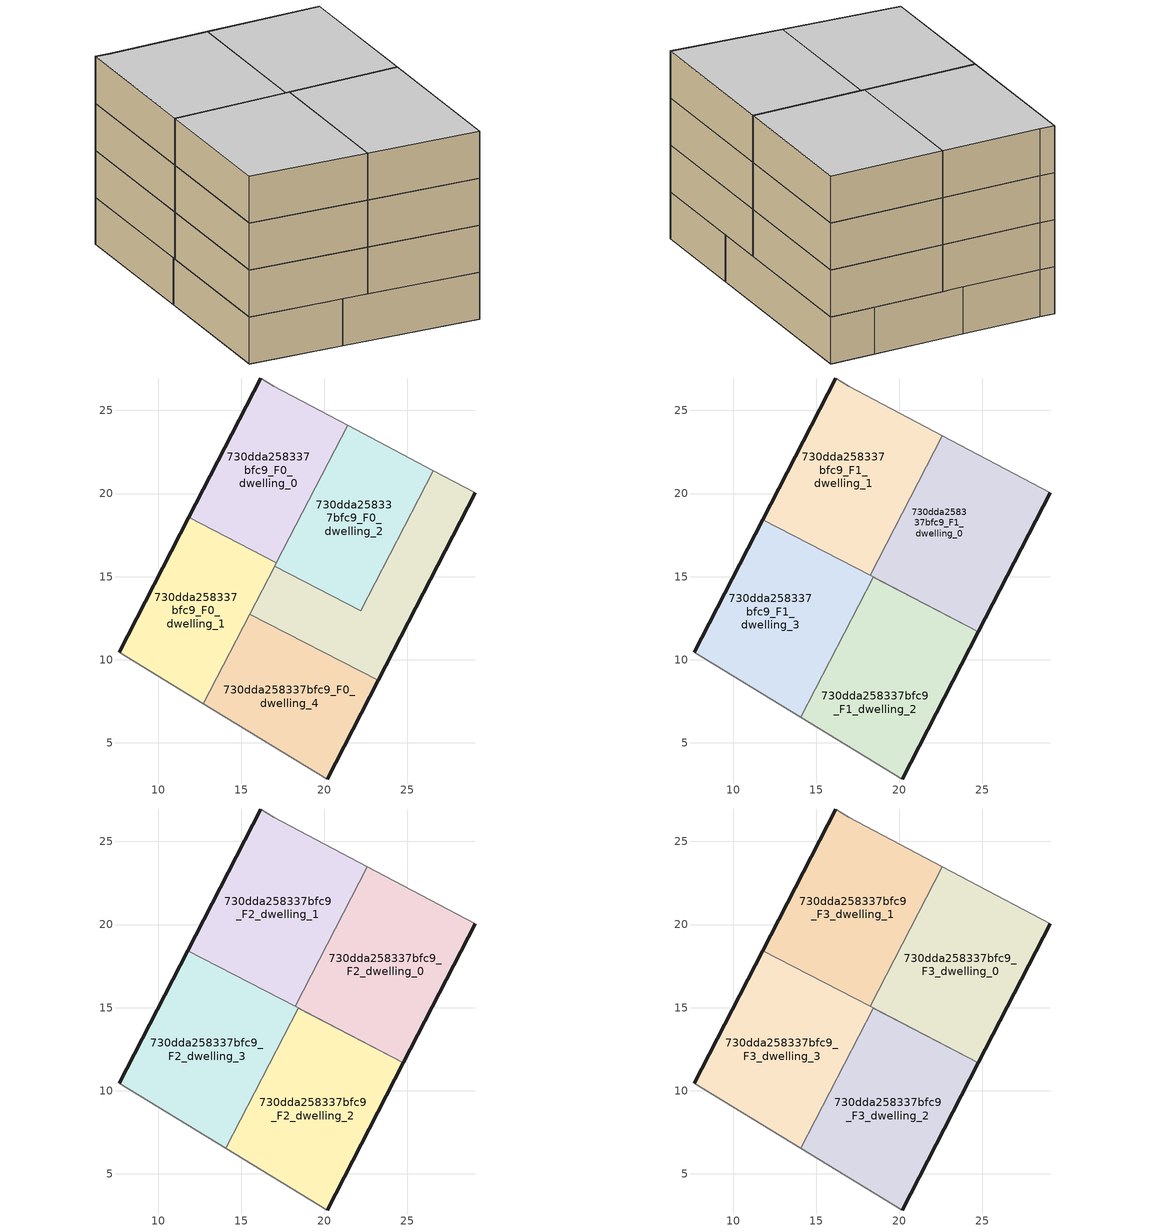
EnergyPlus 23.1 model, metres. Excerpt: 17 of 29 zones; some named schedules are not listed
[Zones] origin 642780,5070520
730dda258337bfc9_F0_dwelling_0
 floor ground (EU_floor_Construction): 17.12,15.85 21.4,24.11 16.97,26.45 16.17,26.95 11.85,18.57 z0
 wall outside (EU_wall_Construction): 11.85,18.57 16.17,26.95 z0:3
 wall adiabatic (EU_wall_Construction): 16.17,26.95 16.97,26.45 21.4,24.11 z0:3
 wall to 730dda258337bfc9_F0_dwelling_1 (EU_wall_Construction): 17.12,15.85 11.85,18.57 z0:3
 wall to 730dda258337bfc9_F0_dwelling_2 (EU_wall_Construction): 21.4,24.11 17.12,15.85 z0:3
730dda258337bfc9_F0_dwelling_1
 floor ground (EU_floor_Construction): 12.72,7.36 17.12,15.85 11.85,18.57 7.66,10.44 z0
 wall outside (EU_wall_Construction): 7.66,10.44 11.85,18.57 z0:3
 wall adiabatic (EU_wall_Construction): 12.72,7.36 7.66,10.44 z0:3
 wall to 730dda258337bfc9_F0_dwelling_4 (EU_wall_Construction): 15.52,12.75 12.72,7.36 z0:3
 wall to 730dda258337bfc9_F0_dwelling_3 (EU_wall_Construction): 17.01,15.63 15.52,12.75 z0:3
 wall to 730dda258337bfc9_F0_dwelling_2 (EU_wall_Construction): 17.12,15.85 17.01,15.63 z0:3
730dda258337bfc9_F0_dwelling_2
 floor ground (EU_floor_Construction): 22.18,12.95 26.54,21.38 21.4,24.11 17.01,15.63 z0
 wall to 730dda258337bfc9_F0_dwelling_3 (EU_wall_Construction): 26.54,21.38 22.18,12.95 17.01,15.63 z0:3
 wall adiabatic (EU_wall_Construction): 21.4,24.11 26.54,21.38 z0:3
 ceiling adiabatic (EU_roof_Construction): 26.54,21.38 22.18,12.95 17.01,15.63 17.04,15.69 18.24,15.07 22.59,23.47 z3
730dda258337bfc9_F0_dwelling_3
 floor ground (EU_floor_Construction): 23.24,8.75 29.08,20.04 26.54,21.38 22.18,12.95 17.01,15.63 15.52,12.75 z0
 wall outside (EU_wall_Construction): 29.08,20.04 23.24,8.75 z0:3
 wall adiabatic (EU_wall_Construction): 26.54,21.38 29.08,20.04 z0:3
 wall to 730dda258337bfc9_F0_dwelling_4 (EU_wall_Construction): 23.24,8.75 15.52,12.75 z0:3
 ceiling adiabatic (EU_roof_Construction): 18.41,14.9 16.92,12.02 15.52,12.75 17.01,15.63 z3
730dda258337bfc9_F0_dwelling_4
 floor ground (EU_floor_Construction): 20.17,2.83 23.24,8.75 15.52,12.75 12.72,7.36 z0
 wall outside (EU_wall_Construction): 23.24,8.75 20.17,2.83 z0:3
 wall adiabatic (EU_wall_Construction): 20.17,2.83 12.72,7.36 z0:3
730dda258337bfc9_F1_dwelling_0
 floor adiabatic (EU_floor_Construction): 22.21,13.01 26.54,21.38 22.59,23.47 18.24,15.07 z3
 floor to 730dda258337bfc9_F0_dwelling_3 (EU_floor_Construction): 24.76,11.69 29.08,20.04 26.54,21.38 22.21,13.01 z3
 wall outside (EU_wall_Construction): 29.08,20.04 24.76,11.69 z3:6
 wall to 730dda258337bfc9_F1_dwelling_1 (EU_wall_Construction): 18.24,15.07 22.59,23.47 z3:6
 wall adiabatic (EU_wall_Construction): 22.59,23.47 29.08,20.04 z3:6
 wall to 730dda258337bfc9_F1_dwelling_3 (EU_wall_Construction): 24.76,11.69 18.24,15.07 z3:6
730dda258337bfc9_F1_dwelling_1
 floor to 730dda258337bfc9_F0_dwelling_0 (EU_floor_Construction): 17.12,15.85 21.4,24.11 16.97,26.45 16.17,26.95 11.86,18.57 z3
 floor to 730dda258337bfc9_F0_dwelling_1 (EU_floor_Construction): 17.04,15.69 17.12,15.85 11.86,18.57 11.77,18.42 z3
 floor to 730dda258337bfc9_F0_dwelling_2 (EU_floor_Construction): 18.24,15.07 22.59,23.47 21.4,24.11 17.04,15.69 z3
 wall outside (EU_wall_Construction): 11.77,18.42 16.17,26.95 z3:6
 wall adiabatic (EU_wall_Construction): 16.17,26.95 16.97,26.45 22.59,23.47 z3:6
 wall to 730dda258337bfc9_F1_dwelling_3 (EU_wall_Construction): 18.24,15.07 11.77,18.42 z3:6
730dda258337bfc9_F1_dwelling_2
 floor to 730dda258337bfc9_F0_dwelling_4 (EU_floor_Construction): 20.17,2.83 23.24,8.75 16.92,12.02 14.08,6.54 z3
 floor to 730dda258337bfc9_F0_dwelling_3 (EU_floor_Construction): 23.24,8.75 24.76,11.69 22.21,13.01 22.18,12.95 18.41,14.9 16.92,12.02 z3
 floor adiabatic (EU_floor_Construction): 22.18,12.95 22.21,13.01 18.44,14.96 18.41,14.9 z3
 wall outside (EU_wall_Construction): 24.76,11.69 20.17,2.83 z3:6
 wall adiabatic (EU_wall_Construction): 20.17,2.83 14.08,6.54 z3:6
 wall to 730dda258337bfc9_F1_dwelling_3 (EU_wall_Construction): 14.08,6.54 18.44,14.96 24.76,11.69 z3:6
730dda258337bfc9_F1_dwelling_3
 floor to 730dda258337bfc9_F0_dwelling_1 (EU_floor_Construction): 12.72,7.36 17.04,15.69 11.77,18.42 7.66,10.44 z3
 floor to 730dda258337bfc9_F0_dwelling_4 (EU_floor_Construction): 14.08,6.54 16.92,12.02 15.52,12.75 12.72,7.36 z3
 floor adiabatic (EU_floor_Construction): 16.92,12.02 18.44,14.96 17.04,15.69 15.52,12.75 z3
 wall outside (EU_wall_Construction): 7.66,10.44 11.77,18.42 z3:6
 wall adiabatic (EU_wall_Construction): 14.08,6.54 7.66,10.44 z3:6
730dda258337bfc9_F2_dwelling_0
 floor to 730dda258337bfc9_F1_dwelling_0 (EU_floor_Construction): 24.76,11.69 29.08,20.04 22.59,23.47 18.24,15.07 z6
 wall outside (EU_wall_Construction): 29.08,20.04 24.76,11.69 z6:9
 wall to 730dda258337bfc9_F2_dwelling_1 (EU_wall_Construction): 18.24,15.07 22.59,23.47 z6:9
 wall adiabatic (EU_wall_Construction): 22.59,23.47 29.08,20.04 z6:9
 wall to 730dda258337bfc9_F2_dwelling_3 (EU_wall_Construction): 24.76,11.69 18.24,15.07 z6:9
730dda258337bfc9_F2_dwelling_1
 floor to 730dda258337bfc9_F1_dwelling_1 (EU_floor_Construction): 18.24,15.07 22.59,23.47 16.97,26.45 16.17,26.95 11.77,18.42 z6
 wall outside (EU_wall_Construction): 11.77,18.42 16.17,26.95 z6:9
 wall adiabatic (EU_wall_Construction): 16.17,26.95 16.97,26.45 22.59,23.47 z6:9
 wall to 730dda258337bfc9_F2_dwelling_3 (EU_wall_Construction): 18.24,15.07 11.77,18.42 z6:9
730dda258337bfc9_F2_dwelling_2
 floor to 730dda258337bfc9_F1_dwelling_2 (EU_floor_Construction): 20.17,2.83 24.76,11.69 18.44,14.96 14.08,6.54 z6
 wall outside (EU_wall_Construction): 24.76,11.69 20.17,2.83 z6:9
 wall adiabatic (EU_wall_Construction): 20.17,2.83 14.08,6.54 z6:9
 wall to 730dda258337bfc9_F2_dwelling_3 (EU_wall_Construction): 14.08,6.54 18.44,14.96 24.76,11.69 z6:9
730dda258337bfc9_F2_dwelling_3
 floor to 730dda258337bfc9_F1_dwelling_3 (EU_floor_Construction): 14.08,6.54 18.44,14.96 11.77,18.42 7.66,10.44 z6
 wall outside (EU_wall_Construction): 7.66,10.44 11.77,18.42 z6:9
 wall adiabatic (EU_wall_Construction): 14.08,6.54 7.66,10.44 z6:9
730dda258337bfc9_F3_dwelling_0
 floor to 730dda258337bfc9_F2_dwelling_0 (EU_floor_Construction): 24.76,11.69 29.08,20.04 22.59,23.47 18.24,15.07 z9
 wall outside (EU_wall_Construction): 29.08,20.04 24.76,11.69 z9:12
 wall to 730dda258337bfc9_F3_dwelling_1 (EU_wall_Construction): 18.24,15.07 22.59,23.47 z9:12
 wall adiabatic (EU_wall_Construction): 22.59,23.47 29.08,20.04 z9:12
 wall to 730dda258337bfc9_F3_dwelling_3 (EU_wall_Construction): 24.76,11.69 18.24,15.07 z9:12
 ceiling to 730dda258337bfc9_F4_dwelling_0 (EU_floor_Construction): 29.08,20.04 24.76,11.69 18.24,15.07 22.59,23.47 z12
730dda258337bfc9_F3_dwelling_1
 floor to 730dda258337bfc9_F2_dwelling_1 (EU_floor_Construction): 18.24,15.07 22.59,23.47 16.97,26.45 16.17,26.95 11.77,18.42 z9
 wall outside (EU_wall_Construction): 11.77,18.42 16.17,26.95 z9:12
 wall adiabatic (EU_wall_Construction): 16.17,26.95 16.97,26.45 22.59,23.47 z9:12
 wall to 730dda258337bfc9_F3_dwelling_3 (EU_wall_Construction): 18.24,15.07 11.77,18.42 z9:12
 ceiling to 730dda258337bfc9_F4_dwelling_1 (EU_floor_Construction): 22.59,23.47 18.24,15.07 11.77,18.42 16.17,26.95 16.97,26.45 z12
730dda258337bfc9_F3_dwelling_2
 floor to 730dda258337bfc9_F2_dwelling_2 (EU_floor_Construction): 20.17,2.83 24.76,11.69 18.44,14.96 14.08,6.54 z9
 wall outside (EU_wall_Construction): 24.76,11.69 20.17,2.83 z9:12
 wall adiabatic (EU_wall_Construction): 20.17,2.83 14.08,6.54 z9:12
 wall to 730dda258337bfc9_F3_dwelling_3 (EU_wall_Construction): 14.08,6.54 18.44,14.96 24.76,11.69 z9:12
 ceiling to 730dda258337bfc9_F4_dwelling_2 (EU_floor_Construction): 24.76,11.69 20.17,2.83 14.08,6.54 18.44,14.96 z12
730dda258337bfc9_F3_dwelling_3
 floor to 730dda258337bfc9_F2_dwelling_3 (EU_floor_Construction): 14.08,6.54 18.44,14.96 11.77,18.42 7.66,10.44 z9
 wall outside (EU_wall_Construction): 7.66,10.44 11.77,18.42 z9:12
 wall adiabatic (EU_wall_Construction): 14.08,6.54 7.66,10.44 z9:12
 ceiling to 730dda258337bfc9_F4_dwelling_3 (EU_floor_Construction): 18.44,14.96 14.08,6.54 7.66,10.44 11.77,18.42 z12
[Building]
EU S2 Campaign: North Axis=0; Terrain=City; Solar Distribution=FullExterior
[Site:Location]
Lyon-Bron: Latitude=45.75; Longitude=5; Time Zone=1; Elevation=198
[SizingPeriod:WeatherFileDays]
AnnualSizingPeriod: Begin Month=1; Begin Day of Month=1; End Month=12; End Day of Month=31; Day of Week for Start Day=Monday; Use Weather File Daylight Saving Period=No; Use Weather File Rain and Snow Indicators=No
[MATERIAL]
EU_InternalMass_Material: Roughness=MediumRough; Thickness=0.1; Conductivity=1; Density=1800; Specific Heat=900; Thermal Absorptance=0.9; Solar Absorptance=0.7; Visible Absorptance=0.7
[MATERIAL:NOMASS] Roughness=MediumRough; Thermal Absorptance=0.9; Solar Absorptance=0.7; Visible Absorptance=0.7
Name | Thermal Resistance
EU_wall_NoMass | 0.776494
EU_roof_NoMass | 0.486893
EU_floor_NoMass | 0.421597
[CONSTRUCTION]
EU_wall_Construction: EU_wall_NoMass
EU_roof_Construction: EU_roof_NoMass
EU_floor_Construction: EU_floor_NoMass
EU_InternalMass_Construction: EU_InternalMass_Material
[ZONE] Type=1; Multiplier=1; Ceiling Height=autocalculate; Floor Area=autocalculate; Part of Total Floor Area=Yes
Name | Volume
730dda258337bfc9_F0_dwelling_0 | 166.208
730dda258337bfc9_F1_dwelling_0; 730dda258337bfc9_F2_dwelling_0; 730dda258337bfc9_F3_dwelling_0 | 207.773
730dda258337bfc9_F0_dwelling_1 | 166.19
730dda258337bfc9_F1_dwelling_1; 730dda258337bfc9_F2_dwelling_1; 730dda258337bfc9_F3_dwelling_1 | 207.745
730dda258337bfc9_F0_dwelling_2 | 166.23
730dda258337bfc9_F1_dwelling_2; 730dda258337bfc9_F2_dwelling_2; 730dda258337bfc9_F3_dwelling_2 | 207.772
730dda258337bfc9_F0_dwelling_3 | 166.222
730dda258337bfc9_F1_dwelling_3; 730dda258337bfc9_F2_dwelling_3; 730dda258337bfc9_F3_dwelling_3 | 207.754
730dda258337bfc9_F0_dwelling_4 | 166.206
[INTERNALMASS] Construction=EU_InternalMass_Construction
Name | Zone or ZoneList | Surface Area
730dda258337bfc9_F0_dwelling_0_EU_InternalMass | 730dda258337bfc9_F0_dwelling_0 | 55.4016
730dda258337bfc9_F0_dwelling_1_EU_InternalMass | 730dda258337bfc9_F0_dwelling_1 | 55.3974
730dda258337bfc9_F0_dwelling_2_EU_InternalMass | 730dda258337bfc9_F0_dwelling_2 | 55.4111
730dda258337bfc9_F0_dwelling_3_EU_InternalMass | 730dda258337bfc9_F0_dwelling_3 | 55.4074
730dda258337bfc9_F0_dwelling_4_EU_InternalMass | 730dda258337bfc9_F0_dwelling_4 | 55.4021
730dda258337bfc9_F1_dwelling_0_EU_InternalMass | 730dda258337bfc9_F1_dwelling_0 | 69.2564
730dda258337bfc9_F1_dwelling_1_EU_InternalMass | 730dda258337bfc9_F1_dwelling_1 | 69.2489
730dda258337bfc9_F1_dwelling_2_EU_InternalMass | 730dda258337bfc9_F1_dwelling_2 | 69.2584
730dda258337bfc9_F1_dwelling_3_EU_InternalMass | 730dda258337bfc9_F1_dwelling_3 | 69.2529
730dda258337bfc9_F2_dwelling_0_EU_InternalMass | 730dda258337bfc9_F2_dwelling_0 | 69.2564
730dda258337bfc9_F2_dwelling_1_EU_InternalMass | 730dda258337bfc9_F2_dwelling_1 | 69.2489
730dda258337bfc9_F2_dwelling_2_EU_InternalMass | 730dda258337bfc9_F2_dwelling_2 | 69.2584
730dda258337bfc9_F2_dwelling_3_EU_InternalMass | 730dda258337bfc9_F2_dwelling_3 | 69.2529
730dda258337bfc9_F3_dwelling_0_EU_InternalMass | 730dda258337bfc9_F3_dwelling_0 | 69.2564
730dda258337bfc9_F3_dwelling_1_EU_InternalMass | 730dda258337bfc9_F3_dwelling_1 | 69.2489
730dda258337bfc9_F3_dwelling_2_EU_InternalMass | 730dda258337bfc9_F3_dwelling_2 | 69.2584
730dda258337bfc9_F3_dwelling_3_EU_InternalMass | 730dda258337bfc9_F3_dwelling_3 | 69.2529
[OTHEREQUIPMENT] Fuel Type=Electricity; Design Level Calculation Method=Watts/Area; Power per Zone Floor Area=1; Fraction Latent=0; Fraction Radiant=0; Fraction Lost=0; Carbon Dioxide Generation Rate=0; EndUse Subcategory=EU_Step8_InternalGains
Name | Zone or ZoneList or Space or SpaceList | Schedule
EU_Step8_InternalGain_730dda258337bfc9_F0_dwelling_0_f000 | 730dda258337bfc9_F0_dwelling_0 | EU_Step8_GainSchedule_730dda258337bfc9_F0_dwelling_0_f000
EU_Step8_InternalGain_730dda258337bfc9_F0_dwelling_1_f000 | 730dda258337bfc9_F0_dwelling_1 | EU_Step8_GainSchedule_730dda258337bfc9_F0_dwelling_1_f000
EU_Step8_InternalGain_730dda258337bfc9_F0_dwelling_2_f000 | 730dda258337bfc9_F0_dwelling_2 | EU_Step8_GainSchedule_730dda258337bfc9_F0_dwelling_2_f000
EU_Step8_InternalGain_730dda258337bfc9_F0_dwelling_3_f000 | 730dda258337bfc9_F0_dwelling_3 | EU_Step8_GainSchedule_730dda258337bfc9_F0_dwelling_3_f000
EU_Step8_InternalGain_730dda258337bfc9_F0_dwelling_4_f000 | 730dda258337bfc9_F0_dwelling_4 | EU_Step8_GainSchedule_730dda258337bfc9_F0_dwelling_4_f000
EU_Step8_InternalGain_730dda258337bfc9_F1_dwelling_0_f000 | 730dda258337bfc9_F1_dwelling_0 | EU_Step8_GainSchedule_730dda258337bfc9_F1_dwelling_0_f000
EU_Step8_InternalGain_730dda258337bfc9_F1_dwelling_1_f000 | 730dda258337bfc9_F1_dwelling_1 | EU_Step8_GainSchedule_730dda258337bfc9_F1_dwelling_1_f000
EU_Step8_InternalGain_730dda258337bfc9_F1_dwelling_2_f000 | 730dda258337bfc9_F1_dwelling_2 | EU_Step8_GainSchedule_730dda258337bfc9_F1_dwelling_2_f000
EU_Step8_InternalGain_730dda258337bfc9_F1_dwelling_3_f000 | 730dda258337bfc9_F1_dwelling_3 | EU_Step8_GainSchedule_730dda258337bfc9_F1_dwelling_3_f000
EU_Step8_InternalGain_730dda258337bfc9_F2_dwelling_0_f000 | 730dda258337bfc9_F2_dwelling_0 | EU_Step8_GainSchedule_730dda258337bfc9_F2_dwelling_0_f000
EU_Step8_InternalGain_730dda258337bfc9_F2_dwelling_1_f000 | 730dda258337bfc9_F2_dwelling_1 | EU_Step8_GainSchedule_730dda258337bfc9_F2_dwelling_1_f000
EU_Step8_InternalGain_730dda258337bfc9_F2_dwelling_2_f000 | 730dda258337bfc9_F2_dwelling_2 | EU_Step8_GainSchedule_730dda258337bfc9_F2_dwelling_2_f000
EU_Step8_InternalGain_730dda258337bfc9_F2_dwelling_3_f000 | 730dda258337bfc9_F2_dwelling_3 | EU_Step8_GainSchedule_730dda258337bfc9_F2_dwelling_3_f000
EU_Step8_InternalGain_730dda258337bfc9_F3_dwelling_0_f000 | 730dda258337bfc9_F3_dwelling_0 | EU_Step8_GainSchedule_730dda258337bfc9_F3_dwelling_0_f000
EU_Step8_InternalGain_730dda258337bfc9_F3_dwelling_1_f000 | 730dda258337bfc9_F3_dwelling_1 | EU_Step8_GainSchedule_730dda258337bfc9_F3_dwelling_1_f000
EU_Step8_InternalGain_730dda258337bfc9_F3_dwelling_2_f000 | 730dda258337bfc9_F3_dwelling_2 | EU_Step8_GainSchedule_730dda258337bfc9_F3_dwelling_2_f000
EU_Step8_InternalGain_730dda258337bfc9_F3_dwelling_3_f000 | 730dda258337bfc9_F3_dwelling_3 | EU_Step8_GainSchedule_730dda258337bfc9_F3_dwelling_3_f000
[ZONEVENTILATION:DESIGNFLOWRATE] Schedule=EU_AlwaysOn; Design Flow Rate Calculation Method=AirChanges/Hour; Air Changes per Hour=0.693814; Ventilation Type=Natural; Fan Pressure Rise=0; Fan Total Efficiency=1; Constant Term Coefficient=1; Temperature Term Coefficient=0; Velocity Term Coefficient=0; Velocity Squared Term Coefficient=0; Minimum Indoor Temperature=-100; Maximum Indoor Temperature=100; Delta Temperature=-100; Minimum Outdoor Temperature=-100; Maximum Outdoor Temperature=100; Maximum Wind Speed=40
Name | Zone or ZoneList or Space or SpaceList
EU_ConstantAir_730dda258337bfc9_F0_dwelling_0 | 730dda258337bfc9_F0_dwelling_0
EU_ConstantAir_730dda258337bfc9_F0_dwelling_1 | 730dda258337bfc9_F0_dwelling_1
EU_ConstantAir_730dda258337bfc9_F0_dwelling_2 | 730dda258337bfc9_F0_dwelling_2
EU_ConstantAir_730dda258337bfc9_F0_dwelling_3 | 730dda258337bfc9_F0_dwelling_3
EU_ConstantAir_730dda258337bfc9_F0_dwelling_4 | 730dda258337bfc9_F0_dwelling_4
EU_ConstantAir_730dda258337bfc9_F1_dwelling_0 | 730dda258337bfc9_F1_dwelling_0
EU_ConstantAir_730dda258337bfc9_F1_dwelling_1 | 730dda258337bfc9_F1_dwelling_1
EU_ConstantAir_730dda258337bfc9_F1_dwelling_2 | 730dda258337bfc9_F1_dwelling_2
EU_ConstantAir_730dda258337bfc9_F1_dwelling_3 | 730dda258337bfc9_F1_dwelling_3
EU_ConstantAir_730dda258337bfc9_F2_dwelling_0 | 730dda258337bfc9_F2_dwelling_0
EU_ConstantAir_730dda258337bfc9_F2_dwelling_1 | 730dda258337bfc9_F2_dwelling_1
EU_ConstantAir_730dda258337bfc9_F2_dwelling_2 | 730dda258337bfc9_F2_dwelling_2
EU_ConstantAir_730dda258337bfc9_F2_dwelling_3 | 730dda258337bfc9_F2_dwelling_3
EU_ConstantAir_730dda258337bfc9_F3_dwelling_0 | 730dda258337bfc9_F3_dwelling_0
EU_ConstantAir_730dda258337bfc9_F3_dwelling_1 | 730dda258337bfc9_F3_dwelling_1
EU_ConstantAir_730dda258337bfc9_F3_dwelling_2 | 730dda258337bfc9_F3_dwelling_2
EU_ConstantAir_730dda258337bfc9_F3_dwelling_3 | 730dda258337bfc9_F3_dwelling_3
[HVACTEMPLATE:THERMOSTAT] Constant Heating Setpoint=20; Constant Cooling Setpoint=50
EU_HeatOnly_730dda258337bfc9_F0_dwelling_0; EU_HeatOnly_730dda258337bfc9_F0_dwelling_1; EU_HeatOnly_730dda258337bfc9_F0_dwelling_2; EU_HeatOnly_730dda258337bfc9_F0_dwelling_3; EU_HeatOnly_730dda258337bfc9_F0_dwelling_4; EU_HeatOnly_730dda258337bfc9_F1_dwelling_0; EU_HeatOnly_730dda258337bfc9_F1_dwelling_1; EU_HeatOnly_730dda258337bfc9_F1_dwelling_2; EU_HeatOnly_730dda258337bfc9_F1_dwelling_3; EU_HeatOnly_730dda258337bfc9_F2_dwelling_0; EU_HeatOnly_730dda258337bfc9_F2_dwelling_1; EU_HeatOnly_730dda258337bfc9_F2_dwelling_2; EU_HeatOnly_730dda258337bfc9_F2_dwelling_3; EU_HeatOnly_730dda258337bfc9_F3_dwelling_0; EU_HeatOnly_730dda258337bfc9_F3_dwelling_1; EU_HeatOnly_730dda258337bfc9_F3_dwelling_2; EU_HeatOnly_730dda258337bfc9_F3_dwelling_3; EU_HeatOnly_730dda258337bfc9_F4_dwelling_0; EU_HeatOnly_730dda258337bfc9_F4_dwelling_1; EU_HeatOnly_730dda258337bfc9_F4_dwelling_2; EU_HeatOnly_730dda258337bfc9_F4_dwelling_3; EU_HeatOnly_730dda258337bfc9_F5_dwelling_0; EU_HeatOnly_730dda258337bfc9_F5_dwelling_1; EU_HeatOnly_730dda258337bfc9_F5_dwelling_2; EU_HeatOnly_730dda258337bfc9_F5_dwelling_3; EU_HeatOnly_730dda258337bfc9_F6_dwelling_0; EU_HeatOnly_730dda258337bfc9_F6_dwelling_1; EU_HeatOnly_730dda258337bfc9_F6_dwelling_2; EU_HeatOnly_730dda258337bfc9_F6_dwelling_3
[HVACTEMPLATE:ZONE:IDEALLOADSAIRSYSTEM] System Availability Schedule=EU_AlwaysOn; Maximum Heating Supply Air Temperature=50; Minimum Cooling Supply Air Temperature=13; Maximum Heating Supply Air Humidity Ratio=0.0156; Minimum Cooling Supply Air Humidity Ratio=0.0077; Heating Limit=NoLimit; Cooling Limit=NoLimit; Heating Availability Schedule=EU_AlwaysOn; Cooling Availability Schedule=EU_CoolingOff; Dehumidification Control Type=ConstantSensibleHeatRatio; Cooling Sensible Heat Ratio=0.7; Dehumidification Setpoint=60; Humidification Control Type=None; Humidification Setpoint=30; Outdoor Air Method=None; Outdoor Air Flow Rate per Person=0.00944; Outdoor Air Flow Rate per Zone Floor Area=0; Outdoor Air Flow Rate per Zone=0; Demand Controlled Ventilation Type=None; Outdoor Air Economizer Type=NoEconomizer; Heat Recovery Type=None; Sensible Heat Recovery Effectiveness=0.7; Latent Heat Recovery Effectiveness=0.65
Name | Template Thermostat
730dda258337bfc9_F0_dwelling_0 | EU_HeatOnly_730dda258337bfc9_F0_dwelling_0
730dda258337bfc9_F0_dwelling_1 | EU_HeatOnly_730dda258337bfc9_F0_dwelling_1
730dda258337bfc9_F0_dwelling_2 | EU_HeatOnly_730dda258337bfc9_F0_dwelling_2
730dda258337bfc9_F0_dwelling_3 | EU_HeatOnly_730dda258337bfc9_F0_dwelling_3
730dda258337bfc9_F0_dwelling_4 | EU_HeatOnly_730dda258337bfc9_F0_dwelling_4
